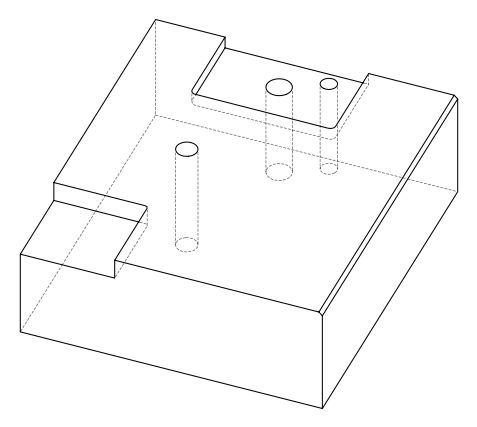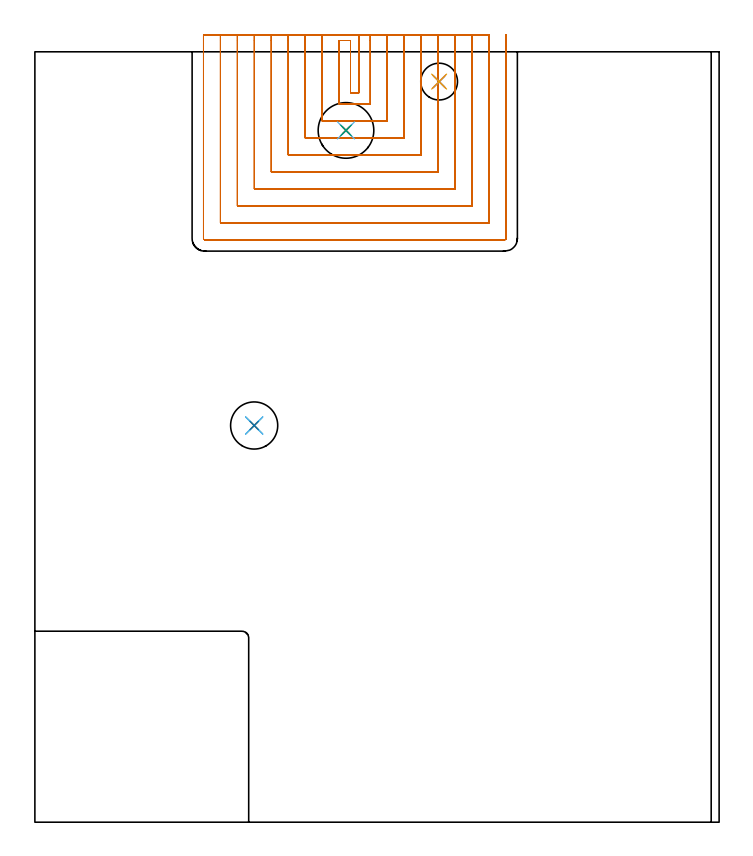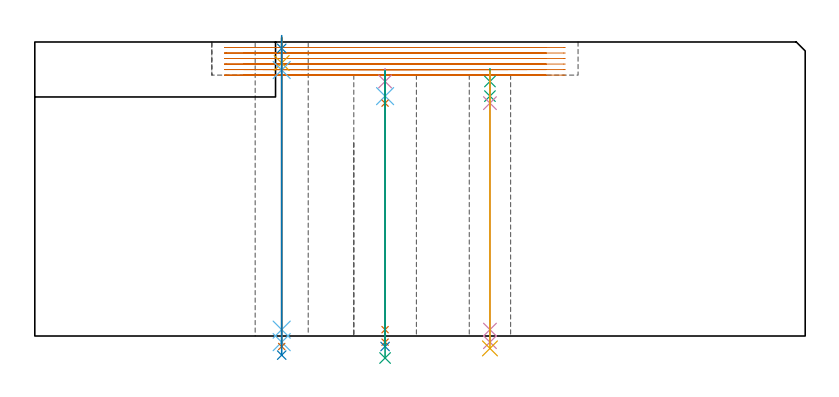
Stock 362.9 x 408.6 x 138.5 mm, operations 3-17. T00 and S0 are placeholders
(PLAN: 17 operations, 14 tool changes, 166.5 min)
(1 AREA_MILL | FG_CHAMFER_SURFACE | UGT0205_001 | 6.7 min | 3604 mm3)
(2 MILL_CORNER_NOTCH_RECTANGULAR | CORNER_NOTCH_RECTANGULAR | NXT0201_008 | Follow Part, ap 1.5, ae 75% | 111.21 min | 297441 mm3)
(3 MILL_SLOT | SLOT_PARTIAL_RECTANGULAR | UGT0201_102 | Follow Part, ap 3, ae 75% | 43.73 min | 284176 mm3)
(4 SPOT_DRILL | STEP1HOLE | NXT0321_9005460120000 | 0.05 min | 175 mm3)
(5 SPOT_DRILL_1 | STEP1HOLE_1 | NXT0321_9005460120000 | 0.05 min | 184 mm3)
(6 SPOT_DRILL_2 | STEP1HOLE_2 | NXT0321_9005460120000 | 0.05 min | 182 mm3)
(7 DRILL_BLIND_HOLE_INTO_CENTER | STEP1HOLE | NXT0301_037 | 0.05 min | 252 mm3)
(8 GUN_DRILL_THROUGH_HOLE | STEP1HOLE | UGT0307_002 | 0.62 min | 3617 mm3)
(9 SPADE_DRILL_TO_ENLARGE_THROUGH_HOLE | STEP1HOLE | UGT0306_006 | 0.58 min | 22031 mm3)
(10 DRILL_TO_ENLARGE_THROUGH_HOLE | STEP1HOLE | UGT0301_059 | 0.6 min | 41832 mm3)
(11 DRILL_BLIND_HOLE_INTO_CENTER_1 | STEP1HOLE_1 | NXT0301_037 | 0.05 min | 257 mm3)
(12 GUN_DRILL_THROUGH_HOLE_1 | STEP1HOLE_1 | UGT0307_002 | 0.6 min | 3161 mm3)
(13 SPADE_DRILL_TO_ENLARGE_THROUGH_HOLE_1 | STEP1HOLE_1 | UGT0306_010 | 0.53 min | 33056 mm3)
(14 DRILL_BLIND_HOLE_INTO_CENTER_2 | STEP1HOLE_2 | NXT0301_037 | 0.05 min | 233 mm3)
(15 GUN_DRILL_THROUGH_HOLE_2 | STEP1HOLE_2 | UGT0307_002 | 0.57 min | 3153 mm3)
(16 SPADE_DRILL_TO_ENLARGE_THROUGH_HOLE_2 | STEP1HOLE_2 | UGT0306_006 | 0.52 min | 19580 mm3)
(17 DRILL_TO_ENLARGE_THROUGH_HOLE_1 | STEP1HOLE_2 | UGT0301_394 | 0.55 min | 60812 mm3)
(TOOL UGT0205_001 | Chamfer Mill 20 x 3 x 45 deg. | D20 FL50 Z2)
(TOOL NXT0201_008 | ENDMILL 6mm [2P460-0600-NA 1630] | D6 FL26 Z6)
(TOOL UGT0201_102 | End Mill 12 mm | D12 FL16 Z2)
(TOOL NXT0321_9005460120000 | NC Spot Drill, 142deg, 12mm, Carbide, Uncoated | D12 PA142 FL30 Z2)
(TOOL NXT0301_037 | Carbide Drill 6.6mm [860.1-0660-033A1-MM 2214] | D6.6 PA140 FL53 Z2)
(TOOL UGT0307_002 | Gun Drill 6 mm | D6 PA130 FL24 Z1)
(TOOL UGT0306_006 | Spade Drill 15.5mm | D15.5 PA132 FL10 Z2)
(TOOL UGT0301_059 | Twist Drill 25 mm | D25 PA118 FL160 Z2)
(TOOL UGT0306_010 | Spade Drill 19.5mm | D19.5 PA132 FL10 Z2)
(TOOL UGT0301_394 | Twist Drill 29.5 mm | D29.5 PA118 FL165 Z2)
(OP 3 MILL_SLOT)
G17 G21 G94 G90
T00 M6
G54
G17 G0 G90 X171.9 Y417.6 S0 M3
G43 Z148.5 H0
Z135.9
G94 G1 Y414.6 F250.
Y386.9 F500.
X167.4
Y414.6
X161.4
Y380.9
X177.9
Y414.6
Y417.6 F250.
X152.4
Y414.6
Y371.9 F500.
X186.9
Y414.6
Y417.6 F250.
X143.4
Y414.6
Y362.9 F500.
X195.9
Y414.6
Y417.6 F250.
X134.4
Y414.6
Y353.9 F500.
X204.9
Y414.6
Y417.6 F250.
X125.4
Y414.6
Y344.9 F500.
X213.9
Y414.6
Y417.6 F250.
X116.4
Y414.6
Y335.9 F500.
X222.9
Y414.6
Y417.6 F250.
X107.4
Y414.6
Y326.9 F500.
X231.9
Y414.6
Y417.6 F250.
X98.4
Y414.6
Y317.9 F500.
X240.9
Y414.6
Y417.6 F250.
X89.4
Y414.6
Y309.6 F500.
G3 X90.1 Y308.9 R0.7
G1 X249.2
G3 X249.9 Y309.6 R0.7
G1 Y414.6
Y417.6 F250.
G0 X171.9 Z133.3
G1 Y414.6
Y386.9 F500.
X167.4
Y414.6
X161.4
Y380.9
X177.9
Y414.6
Y417.6 F250.
X152.4
Y414.6
Y371.9 F500.
X186.9
Y414.6
Y417.6 F250.
X143.4
Y414.6
Y362.9 F500.
X195.9
Y414.6
Y417.6 F250.
X134.4
Y414.6
Y353.9 F500.
X204.9
Y414.6
Y417.6 F250.
X125.4
Y414.6
Y344.9 F500.
X213.9
Y414.6
Y417.6 F250.
X116.4
Y414.6
Y335.9 F500.
X222.9
Y414.6
Y417.6 F250.
X107.4
Y414.6
Y326.9 F500.
X231.9
Y414.6
Y417.6 F250.
X98.4
Y414.6
Y317.9 F500.
X240.9
Y414.6
Y417.6 F250.
X89.4
Y414.6
Y309.6 F500.
G3 X90.1 Y308.9 R0.7
G1 X249.2
G3 X249.9 Y309.6 R0.7
G1 Y414.6
Y417.6 F250.
G0 X171.9 Z130.7
G1 Y414.6
Y386.9 F500.
X167.4
Y414.6
X161.4
Y380.9
X177.9
Y414.6
Y417.6 F250.
X152.4
Y414.6
Y371.9 F500.
X186.9
Y414.6
Y417.6 F250.
X143.4
Y414.6
Y362.9 F500.
X195.9
Y414.6
Y417.6 F250.
X134.4
Y414.6
Y353.9 F500.
X204.9
Y414.6
Y417.6 F250.
X125.4
Y414.6
Y344.9 F500.
X213.9
Y414.6
Y417.6 F250.
X116.4
Y414.6
Y335.9 F500.
X222.9
Y414.6
Y417.6 F250.
X107.4
Y414.6
Y326.9 F500.
X231.9
Y414.6
Y417.6 F250.
X98.4
Y414.6
Y317.9 F500.
X240.9
Y414.6
Y417.6 F250.
X89.4
Y414.6
Y309.6 F500.
G3 X90.1 Y308.9 R0.7
G1 X249.2
G3 X249.9 Y309.6 R0.7
G1 Y414.6
Y417.6 F250.
G0 X171.9 Z128.1
G1 Y414.6
Y386.9 F500.
X167.4
Y414.6
X161.4
Y380.9
X177.9
Y414.6
Y417.6 F250.
X152.4
Y414.6
Y371.9 F500.
X186.9
Y414.6
Y417.6 F250.
X143.4
Y414.6
Y362.9 F500.
X195.9
Y414.6
Y417.6 F250.
X134.4
Y414.6
Y353.9 F500.
X204.9
Y414.6
Y417.6 F250.
X125.4
Y414.6
Y344.9 F500.
X213.9
Y414.6
Y417.6 F250.
X116.4
Y414.6
Y335.9 F500.
X222.9
Y414.6
Y417.6 F250.
X107.4
Y414.6
Y326.9 F500.
X231.9
Y414.6
Y417.6 F250.
X98.4
Y414.6
Y317.9 F500.
X240.9
Y414.6
Y417.6 F250.
X89.4
Y414.6
Y309.6 F500.
G3 X90.1 Y308.9 R0.7
G1 X249.2
G3 X249.9 Y309.6 R0.7
G1 Y414.6
Y417.6 F250.
G0 X171.9 Z125.5
G1 Y414.6
Y386.9 F500.
X167.4
Y414.6
X161.4
Y380.9
X177.9
Y414.6
Y417.6 F250.
X152.4
Y414.6
Y371.9 F500.
X186.9
Y414.6
Y417.6 F250.
X143.4
Y414.6
Y362.9 F500.
X195.9
Y414.6
Y417.6 F250.
X134.4
Y414.6
Y353.9 F500.
X204.9
Y414.6
Y417.6 F250.
X125.4
Y414.6
Y344.9 F500.
X213.9
Y414.6
Y417.6 F250.
X116.4
Y414.6
Y335.9 F500.
X222.9
Y414.6
Y417.6 F250.
X107.4
Y414.6
Y326.9 F500.
X231.9
Y414.6
Y417.6 F250.
X98.4
Y414.6
Y317.9 F500.
X240.9
Y414.6
Y417.6 F250.
X89.4
Y414.6
Y309.6 F500.
G3 X90.1 Y308.9 R0.7
G1 X249.2
G3 X249.9 Y309.6 R0.7
G1 Y414.6
Y417.6 F250.
G0 X171.9 Z122.9
G1 Y414.6
Y386.9 F500.
X167.4
Y414.6
X161.4
Y380.9
X177.9
Y414.6
Y417.6 F250.
X152.4
Y414.6
Y371.9 F500.
X186.9
Y414.6
Y417.6 F250.
X143.4
Y414.6
Y362.9 F500.
X195.9
Y414.6
Y417.6 F250.
X134.4
Y414.6
Y353.9 F500.
X204.9
Y414.6
Y417.6 F250.
X125.4
Y414.6
Y344.9 F500.
X213.9
Y414.6
Y417.6 F250.
X116.4
Y414.6
Y335.9 F500.
X222.9
Y414.6
Y417.6 F250.
X107.4
Y414.6
Y326.9 F500.
X231.9
Y414.6
Y417.6 F250.
X98.4
Y414.6
Y317.9 F500.
X240.9
Y414.6
Y417.6 F250.
X89.4
Y414.6
Y309.6 F500.
G3 X90.1 Y308.9 R0.7
G1 X249.2
G3 X249.9 Y309.6 R0.7
G1 Y414.6
Y417.6 F250.
G0 Z148.5
M5
M2
(OP 4 SPOT_DRILL)
G17 G21 G94 G90
T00 M6
G54
G17 G0 G90 X116.3 Y210.4 S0 M3
G43 Z148.5 H0
G94 G81 G98 Z135.5 F250. R141.5
G80
M5
M2
(OP 5 SPOT_DRILL_1)
G17 G21 G94 G90
T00 M6
G54
G17 G0 G90 X214.4 Y392.8 S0 M3
G43 Z148.5 H0
G94 G81 G98 Z119.9 F250. R125.9
G80
M5
M2
(OP 6 SPOT_DRILL_2)
G17 G21 G94 G90
T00 M6
G54
G17 G0 G90 X165. Y366.9 S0 M3
G43 Z148.5 H0
G94 G81 G98 Z119.9 F250. R125.9
G80
M5
M2
(OP 7 DRILL_BLIND_HOLE_INTO_CENTER)
G17 G21 G94 G90
T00 M6
G54
G17 G0 G90 X116.3 Y210.4 S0 M3
G43 Z148.5 H1
G94 G81 G98 Z128.6 F250. R140.5
G80
M5
M2
(OP 8 GUN_DRILL_THROUGH_HOLE)
G17 G21 G94 G90
T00 M6
G54
G17 G0 G90 X116.3 Y210.4 M8
G43 Z148.5 H0
Z135.692
S716 M3
G94 G1 Z125.293 F125. M26
G4 X.084
Z3. F250.
G4 X.084
Z-2.899 F125.
G4 X.084
M5
M9
G0 Z135.692
Z148.5
M2
(OP 9 SPADE_DRILL_TO_ENLARGE_THROUGH_HOLE)
G17 G21 G94 G90
T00 M6
G54
G17 G0 G90 X116.3 Y210.4 S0 M3
G43 Z148.5 H0
G94 G73 G98 Z-4.951 F250. Q14.345 R140.5
G80
M5
M2
(OP 10 DRILL_TO_ENLARGE_THROUGH_HOLE)
G17 G21 G94 G90
T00 M6
G54
G17 G0 G90 X116.3 Y210.4 S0 M3
G43 Z148.5 H0
G94 G73 G98 Z-9.011 F250. Q24.585 R140.5
G80
M5
M2
(OP 11 DRILL_BLIND_HOLE_INTO_CENTER_1)
G17 G21 G94 G90
T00 M6
G54
G17 G0 G90 X214.4 Y392.8 S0 M3
G43 Z148.5 H1
G94 G81 G98 Z113. F250. R124.9
G80
M5
M2
(OP 12 GUN_DRILL_THROUGH_HOLE_1)
G17 G21 G94 G90
T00 M6
G54
G17 G0 G90 X214.4 Y392.8 M8
G43 Z148.5 H0
Z124.329
S716 M3
G94 G1 Z109.693 F125. M26
G4 X.084
Z3. F250.
G4 X.084
Z-2.899 F125.
G4 X.084
M5
M9
G0 Z124.329
Z148.5
M2
(OP 13 SPADE_DRILL_TO_ENLARGE_THROUGH_HOLE_1)
G17 G21 G94 G90
T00 M6
G54
G17 G0 G90 X214.4 Y392.8 S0 M3
G43 Z148.5 H0
G94 G73 G98 Z-5.841 F250. Q18.392 R124.9
G80
M5
M2
(OP 14 DRILL_BLIND_HOLE_INTO_CENTER_2)
G17 G21 G94 G90
T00 M6
G54
G17 G0 G90 X165. Y366.9 S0 M3
G43 Z148.5 H1
G94 G81 G98 Z113. F250. R124.9
G80
M5
M2
(OP 15 GUN_DRILL_THROUGH_HOLE_2)
G17 G21 G94 G90
T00 M6
G54
G17 G0 G90 X165. Y366.9 M8
G43 Z148.5 H0
Z121.172
S716 M3
G94 G1 Z109.693 F125. M26
G4 X.084
Z3. F250.
G4 X.084
Z-2.899 F125.
G4 X.084
M5
M9
G0 Z121.172
Z148.5
M2
(OP 16 SPADE_DRILL_TO_ENLARGE_THROUGH_HOLE_2)
G17 G21 G94 G90
T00 M6
G54
G17 G0 G90 X165. Y366.9 S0 M3
G43 Z148.5 H0
G94 G73 G98 Z-4.951 F250. Q14.206 R124.9
G80
M5
M2
(OP 17 DRILL_TO_ENLARGE_THROUGH_HOLE_1)
G17 G21 G94 G90
T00 M6
G54
G17 G0 G90 X165. Y366.9 S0 M3
G43 Z148.5 H0
G94 G73 G98 Z-10.363 F250. Q26.653 R124.9
G80
M5
M2
